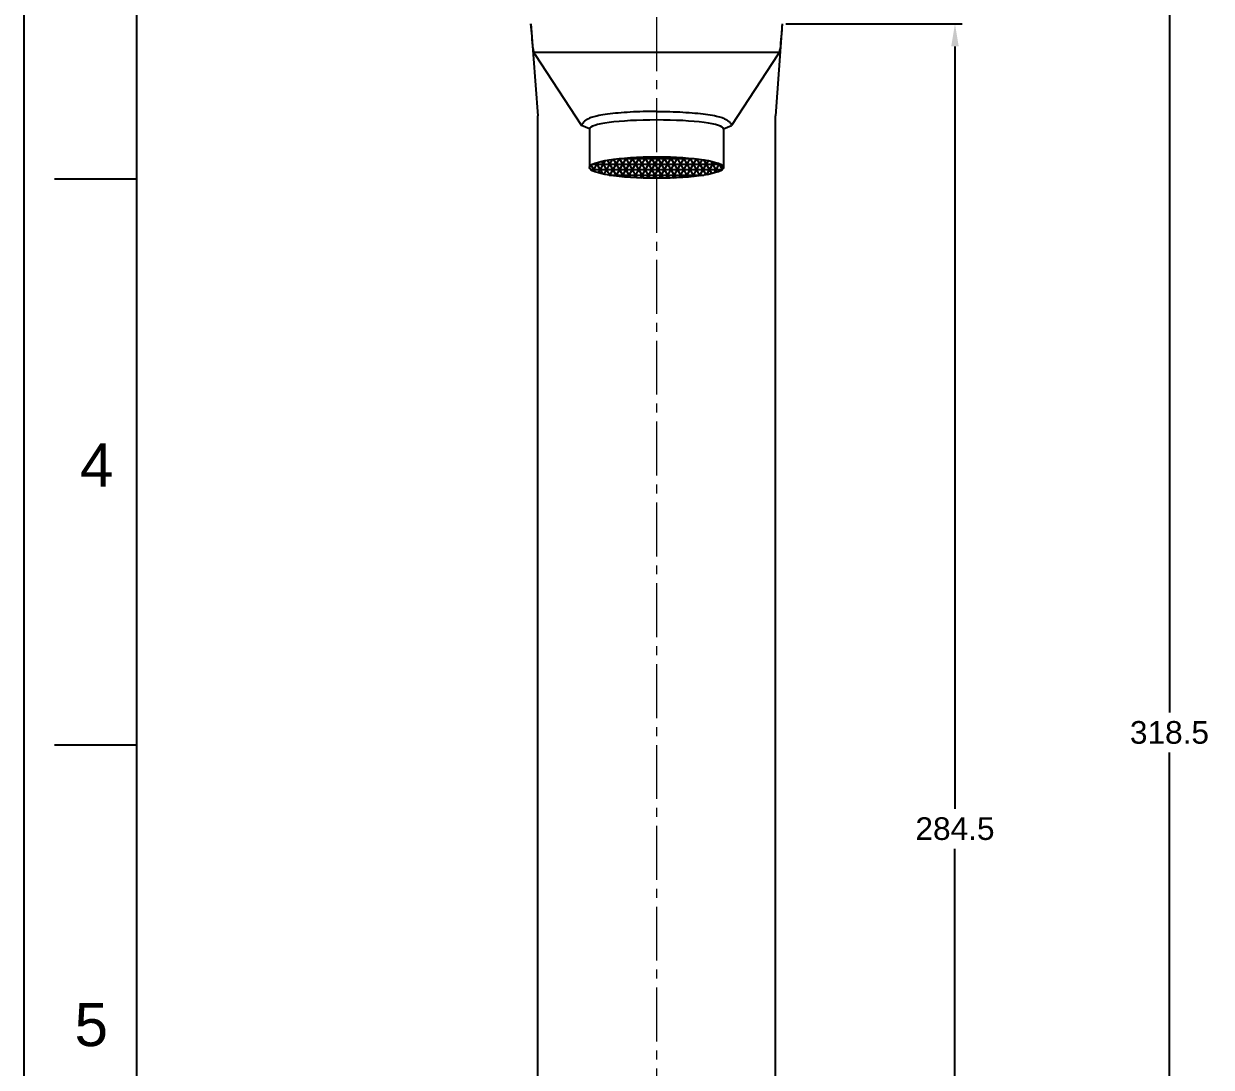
# Model space of a CAD drawing. Header units: millimetres. Extents: x 13479 to 14073, y 4989 to 5829.
# Drawn here: x 13479.5 to 13689.3, y 5352.2 to 5536.6 of the extents above; entities that cross this region are included whole.
import ezdxf

# ---------------------------------------------------------------- set-up
doc = ezdxf.new("R2010")
doc.units = ezdxf.units.MM
doc.linetypes.add('CENTER2', pattern=[28.575, 19.05, -3.175, 3.175, -3.175])
doc.linetypes.add('CENTERX2', pattern=[101.6, 63.5, -12.7, 12.7, -12.7])
doc.layers.add('CENTER', color=1, linetype='CENTERX2', lineweight=15)
doc.layers.add('DIM_', color=5, linetype='Continuous', lineweight=9)
doc.styles.get("Standard").update_dxf_attribs({"font": 'arial.ttf'})
doc.dimstyles.new('사본(2) STANDARD', dxfattribs={"dimscale": 0, "dimtxt": 4, "dimasz": 4, "dimexe": 1.25, "dimexo": 0.625, "dimgap": 1.5, "dimtad": 3, "dimtih": 1, "dimtoh": 1, "dimdec": 1, "dimzin": 9, "dimdsep": 46, "dimtxsty": 'Standard', "dimcen": 2.5, "dimclrd": 5, "dimclre": 5, "dimclrt": 5, "dimadec": 0, "dimazin": 0, "dimtfac": 1, "dimtdec": 1, "dimtmove": 0, "dimatfit": 3, "dimfxl": 1.25, "dimtfill": 1, "dimtolj": 1, "dimtzin": 0, "dimarcsym": 0})

# ---------------------------------------------------------------- blocks, each defined once
blk = doc.blocks.new('*D0')
at = {"layer": 'Defpoints', "color": 0, "transparency": 16777216}
for p in [(13611.29, 5570.64), (13681.92, 5570.64), (13616.04, 5252.14)]:
    blk.add_point(p, dxfattribs=at)
at = {"layer": 'DIM_', "color": 5, "lineweight": -2, "transparency": 16777216}
for p, q in [((13611.91, 5570.64), (13683.17, 5570.64)), ((13681.92, 5566.64), (13681.92, 5414.94)), ((13681.92, 5256.14), (13681.92, 5407.85)), ((13616.66, 5252.14), (13683.17, 5252.14))]:
    blk.add_line(p, q, dxfattribs=at)
at = {"layer": 'DIM_', "color": 5, "transparency": 16777216}
for points in [[(13681.25, 5566.64), (13682.58, 5566.64), (13681.92, 5570.64)], [(13681.25, 5256.14), (13682.58, 5256.14), (13681.92, 5252.14)]]:
    blk.add_solid(points, dxfattribs=at)
at = {"layer": 'DIM_', "color": 5, "transparency": 16777216, "insert": (13681.92, 5411.39), "char_height": 4, "attachment_point": 5, "bg_fill": 3, "box_fill_scale": 1.1, "bg_fill_color": 256, "bg_fill_true_color": 13158600, "bg_fill_transparency": 0}
blk.add_mtext('\\A1;318.5', dxfattribs=at)
blk = doc.blocks.new('*D1')
at = {"layer": 'Defpoints', "color": 0, "transparency": 16777216}
for p in [(13613.49, 5536.64), (13616.04, 5252.14), (13644.02, 5252.14)]:
    blk.add_point(p, dxfattribs=at)
at = {"layer": 'DIM_', "color": 5, "lineweight": -2, "transparency": 16777216}
for p, q in [((13614.11, 5536.64), (13645.27, 5536.64)), ((13644.02, 5532.64), (13644.02, 5397.94)), ((13644.02, 5256.14), (13644.02, 5390.85)), ((13616.66, 5252.14), (13645.27, 5252.14))]:
    blk.add_line(p, q, dxfattribs=at)
at = {"layer": 'DIM_', "color": 5, "transparency": 16777216}
for points in [[(13643.35, 5532.64), (13644.68, 5532.64), (13644.02, 5536.64)], [(13643.35, 5256.14), (13644.68, 5256.14), (13644.02, 5252.14)]]:
    blk.add_solid(points, dxfattribs=at)
at = {"layer": 'DIM_', "color": 5, "transparency": 16777216, "insert": (13644.02, 5394.39), "char_height": 4, "attachment_point": 5, "bg_fill": 3, "box_fill_scale": 1.1, "bg_fill_color": 256, "bg_fill_true_color": 13158600, "bg_fill_transparency": 0}
blk.add_mtext('\\A1;284.5', dxfattribs=at)

msp = doc.modelspace()

# ---------------------------------------------------------------- hatches: boundary and pattern name
h = msp.add_hatch()
h.set_pattern_fill('NET3', color=256, scale=0.31)
h.set_pattern_definition([(0, (7948.774, 3489.2195), (0, 0.98425), []), (60, (7948.774, 3489.2195), (-0.8523855, 0.492125), []), (120, (7948.774, 3489.2195), (-0.8523855, -0.492125), [])])
edge = h.paths.add_edge_path()
edge.add_ellipse((13591.29, 5511.24), major_axis=(-11.85, 0), ratio=0.161231, start_angle=180, end_angle=360)
edge.add_ellipse((13591.29, 5511.24), major_axis=(-11.85, 0), ratio=0.161231, start_angle=0, end_angle=180)

# ---------------------------------------------------------------- linework, layer by layer
at = {"color": 7, "linetype": 'Continuous'}
for p, q in [((13479.46, 5829.16), (13479.46, 4989.16)), ((13499.46, 5509.16), (13484.92, 5509.16)), ((13499.46, 5409.16), (13484.92, 5409.16))]:
    msp.add_line(p, q, dxfattribs=at)
at = {"linetype": 'Continuous'}
msp.add_line((13499.46, 5009.16), (13499.46, 5809.16), dxfattribs=at)
for p, q in [((13569.09, 5536.64), (13570.29, 5520.38)), ((13613.49, 5536.64), (13612.29, 5520.38)), ((13569.59, 5531.64), (13612.98, 5531.64)), ((13569.79, 5531.26), (13578.03, 5518.65)), ((13612.79, 5531.26), (13604.54, 5518.65)), ((13570.29, 5260.14), (13570.29, 5520.38)), ((13612.29, 5260.14), (13612.29, 5520.38)), ((13579.44, 5518.08), (13578.03, 5518.65)), ((13579.44, 5518.08), (13579.44, 5511.24)), ((13603.14, 5518.08), (13604.54, 5518.65)), ((13603.14, 5518.08), (13603.14, 5511.24))]:
    msp.add_line(p, q)
for centre, radius, start, end in [((13044.54, 5489.75), 526.64, 4.6219, 5.108), ((14138.04, 5489.75), 526.64, 174.892, 175.3781), ((13571.46, 5532.35), 2, 184.6219, 213.1838), ((13611.11, 5532.35), 2, 326.8162, 355.3781)]:
    msp.add_arc(centre, radius, start, end)
msp.add_ellipse((13591.29, 5518.08), major_axis=(-11.85, 0), ratio=0.131879, start_param=3.141593, end_param=6.283185)
msp.add_ellipse((13591.29, 5511.24), major_axis=(-11.85, 0), ratio=0.161231)
for points in [[(13591.29, 5521.14), (13591.1, 5521.14), (13590.91, 5521.14), (13589.13, 5521.13), (13587.54, 5521.08), (13584.64, 5520.9), (13583.32, 5520.77), (13581.66, 5520.52), (13581.16, 5520.43), (13580.34, 5520.25), (13580.01, 5520.15), (13579.5, 5519.98), (13579.31, 5519.9), (13578.97, 5519.72), (13578.82, 5519.64), (13578.55, 5519.42), (13578.42, 5519.3), (13578.21, 5519.02), (13578.11, 5518.86), (13578.04, 5518.67), (13578.04, 5518.66), (13578.03, 5518.65)], [(13591.29, 5521.14), (13591.47, 5521.14), (13591.66, 5521.14), (13593.45, 5521.13), (13595.03, 5521.08), (13597.94, 5520.9), (13599.26, 5520.77), (13600.92, 5520.52), (13601.41, 5520.43), (13602.23, 5520.25), (13602.56, 5520.15), (13603.07, 5519.98), (13603.26, 5519.9), (13603.6, 5519.72), (13603.75, 5519.64), (13604.03, 5519.42), (13604.15, 5519.3), (13604.37, 5519.02), (13604.46, 5518.86), (13604.53, 5518.67), (13604.54, 5518.66), (13604.54, 5518.65)]]:
    msp.add_open_spline(points, degree=3, knots=[4.712387, 4.712387, 4.712387, 4.712387, 4.758768, 4.758768, 5.157523, 5.157523, 5.556278, 5.556278, 5.756154, 5.756154, 5.922552, 5.922552, 6.03295, 6.03295, 6.11838, 6.11838, 6.183309, 6.183309, 6.234371, 6.234371, 6.237206, 6.237206, 6.237206, 6.237206])
at = {"layer": 'CENTER', "color": 1, "linetype": 'CENTER2', "ltscale": 0.5}
msp.add_line((13591.29, 5580.64), (13591.29, 5164.14), dxfattribs=at)

# ---------------------------------------------------------------- texts
at = {"char_height": 7.62, "attachment_point": 5}
for s, insert in [('4', (13492.34, 5458.67)), ('5', (13491.39, 5359.74))]:
    msp.add_mtext_dynamic_manual_height_columns(s, width=50, gutter_width=12.5, heights=[0], dxfattribs=dict(at, insert=insert))

# ---------------------------------------------------------------- next in the draw order: dimensions: what is measured, and where the dimension line sits
at = {"layer": 'DIM_'}
dim = msp.add_linear_dim(base=(13681.92, 5570.64), p1=(13616.04, 5252.14), p2=(13611.29, 5570.64), angle=90, dimstyle='사본(2) STANDARD', override={"dimscale": 1, "dimtad": 0}, dxfattribs=at)
dim.commit()
dim.dimension.update_dxf_attribs({"geometry": '*D0', "text_midpoint": (13681.92, 5411.39)})

# ---------------------------------------------------------------- next in the draw order: dimensions: what is measured, and where the dimension line sits
dim = msp.add_linear_dim(base=(13644.02, 5252.14), p1=(13613.49, 5536.64), p2=(13616.04, 5252.14), angle=90, dimstyle='사본(2) STANDARD', override={"dimscale": 1, "dimtad": 0}, dxfattribs=at)
dim.commit()
dim.dimension.update_dxf_attribs({"geometry": '*D1', "text_midpoint": (13644.02, 5394.39)})

doc.saveas('drawing.dxf')
